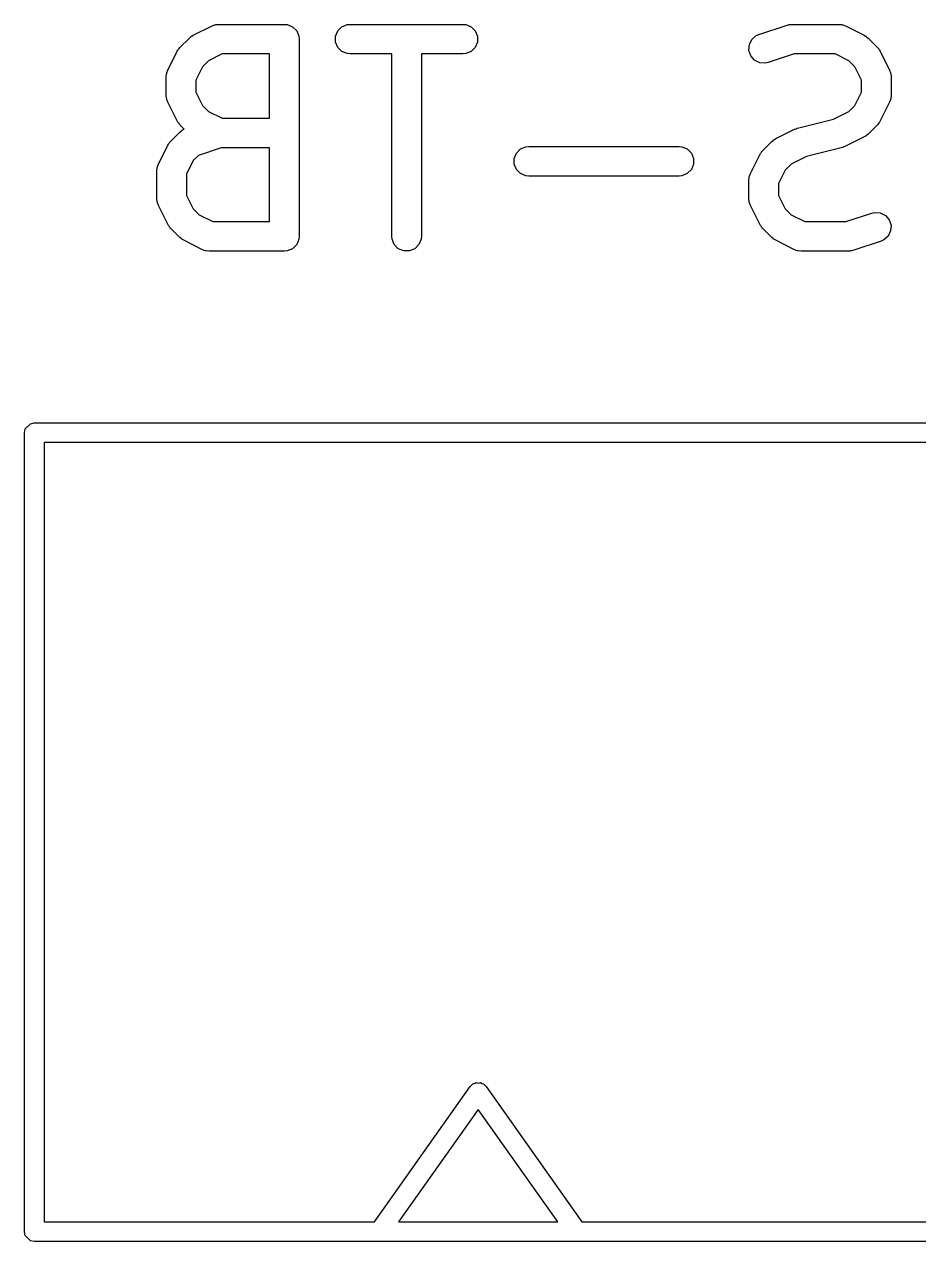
# Model space of a CAD drawing. Extents: x 4.21 to 7.42, y -5.27 to -2.46.
# Drawn here: x 5.2521 to 5.4305, y -3.0699 to -2.827 of the extents above; entities that cross this region are included whole.
import ezdxf

# ---------------------------------------------------------------- set-up
doc = ezdxf.new("R2010")
doc.units = 0
doc.header["$MEASUREMENT"] = 0
doc.layers.add('BLACK', color=7, linetype='CONTINUOUS')

msp = doc.modelspace()

# ---------------------------------------------------------------- linework, layer by layer
at = {"layer": 'BLACK', "linetype": 'CONTINUOUS'}
for p, q in [((5.2858, -2.82915), (5.28955, -2.82727)), ((5.28955, -2.82727), (5.29009, -2.82707)), ((5.29009, -2.82707), (5.29019, -2.82706)), ((5.29019, -2.82706), (5.29029, -2.82702)), ((5.29029, -2.82702), (5.29087, -2.82696)), ((5.29087, -2.82696), (5.30399, -2.82696)), ((5.30399, -2.82696), (5.30457, -2.82702)), ((5.30457, -2.82702), (5.30563, -2.82746)), ((5.30563, -2.82746), (5.30645, -2.82827)), ((5.31466, -2.82827), (5.31547, -2.82746)), ((5.31547, -2.82746), (5.31654, -2.82702)), ((5.31654, -2.82702), (5.31711, -2.82696)), ((5.31711, -2.82696), (5.33961, -2.82696)), ((5.33961, -2.82696), (5.34019, -2.82702)), ((5.34019, -2.82702), (5.34125, -2.82746)), ((5.34125, -2.82746), (5.34207, -2.82827)), ((5.39867, -2.82899), (5.40429, -2.82711)), ((5.40429, -2.82711), (5.40458, -2.82705)), ((5.40458, -2.82705), (5.40465, -2.82702)), ((5.40465, -2.82702), (5.40476, -2.82701)), ((5.40476, -2.82701), (5.40486, -2.82698)), ((5.40486, -2.82698), (5.40494, -2.82699)), ((5.40494, -2.82699), (5.40523, -2.82696)), ((5.40523, -2.82696), (5.4146, -2.82696)), ((5.4146, -2.82696), (5.41518, -2.82702)), ((5.41518, -2.82702), (5.41528, -2.82706)), ((5.41528, -2.82706), (5.41538, -2.82707)), ((5.41538, -2.82707), (5.41592, -2.82727)), ((5.41592, -2.82727), (5.41967, -2.82915)), ((5.28315, -2.83158), (5.28503, -2.8297)), ((5.28503, -2.8297), (5.28526, -2.82952)), ((5.28526, -2.82952), (5.28531, -2.82946)), ((5.28531, -2.82946), (5.2854, -2.8294)), ((5.2854, -2.8294), (5.28548, -2.82933)), ((5.28548, -2.82933), (5.28555, -2.8293)), ((5.28555, -2.8293), (5.2858, -2.82915)), ((5.30645, -2.82827), (5.30689, -2.82934)), ((5.30689, -2.82934), (5.30694, -2.82991)), ((5.30694, -2.82991), (5.30694, -2.86928)), ((5.31422, -2.82934), (5.31466, -2.82827)), ((5.31422, -2.83049), (5.31422, -2.82934)), ((5.34207, -2.82827), (5.34251, -2.82934)), ((5.34251, -2.82934), (5.34251, -2.83049)), ((5.39676, -2.83101), (5.39727, -2.82998)), ((5.39727, -2.82998), (5.39814, -2.82922)), ((5.39814, -2.82922), (5.39867, -2.82899)), ((5.41967, -2.82915), (5.41992, -2.8293)), ((5.41992, -2.8293), (5.41999, -2.82933)), ((5.41999, -2.82933), (5.42007, -2.8294)), ((5.42007, -2.8294), (5.42016, -2.82946)), ((5.42016, -2.82946), (5.42021, -2.82952)), ((5.42021, -2.82952), (5.42044, -2.8297)), ((5.42044, -2.8297), (5.42231, -2.83158)), ((5.28073, -2.83609), (5.2826, -2.83234)), ((5.2826, -2.83234), (5.28276, -2.8321)), ((5.28276, -2.8321), (5.28279, -2.83202)), ((5.28279, -2.83202), (5.28285, -2.83194)), ((5.28285, -2.83194), (5.28291, -2.83185)), ((5.28291, -2.83185), (5.28297, -2.8318)), ((5.28297, -2.8318), (5.28315, -2.83158)), ((5.31466, -2.83155), (5.31422, -2.83049)), ((5.31547, -2.83237), (5.31466, -2.83155)), ((5.31654, -2.83281), (5.31547, -2.83237)), ((5.34125, -2.83237), (5.34019, -2.83281)), ((5.34207, -2.83155), (5.34125, -2.83237)), ((5.34251, -2.83049), (5.34207, -2.83155)), ((5.39667, -2.83216), (5.39676, -2.83101)), ((5.39704, -2.83325), (5.39667, -2.83216)), ((5.42231, -2.83158), (5.4225, -2.8318)), ((5.4225, -2.8318), (5.42256, -2.83185)), ((5.42256, -2.83185), (5.42261, -2.83194)), ((5.42261, -2.83194), (5.42268, -2.83202)), ((5.42268, -2.83202), (5.42271, -2.8321)), ((5.42271, -2.8321), (5.42287, -2.83234)), ((5.42287, -2.83234), (5.42474, -2.83609)), ((5.28887, -2.83422), (5.28767, -2.83541)), ((5.29156, -2.83287), (5.28887, -2.83422)), ((5.30104, -2.83287), (5.29156, -2.83287)), ((5.30104, -2.84571), (5.30104, -2.83287)), ((5.31711, -2.83287), (5.31654, -2.83281)), ((5.32541, -2.83287), (5.31711, -2.83287)), ((5.32541, -2.86928), (5.32541, -2.83287)), ((5.33961, -2.83287), (5.33132, -2.83287)), ((5.33132, -2.83287), (5.33132, -2.86928)), ((5.34019, -2.83281), (5.33961, -2.83287)), ((5.39779, -2.83412), (5.39704, -2.83325)), ((5.39882, -2.83464), (5.39779, -2.83412)), ((5.39997, -2.83472), (5.39882, -2.83464)), ((5.40054, -2.83459), (5.39997, -2.83472)), ((5.40571, -2.83287), (5.40054, -2.83459)), ((5.4139, -2.83287), (5.40571, -2.83287)), ((5.4166, -2.83422), (5.4139, -2.83287)), ((5.4178, -2.83541), (5.4166, -2.83422)), ((5.28042, -2.83741), (5.28047, -2.83684)), ((5.28047, -2.83684), (5.28051, -2.83674)), ((5.28051, -2.83674), (5.28052, -2.83663)), ((5.28052, -2.83663), (5.28073, -2.83609)), ((5.28767, -2.83541), (5.28632, -2.83811)), ((5.41915, -2.83811), (5.4178, -2.83541)), ((5.42474, -2.83609), (5.42495, -2.83663)), ((5.42495, -2.83663), (5.42496, -2.83674)), ((5.42496, -2.83674), (5.425, -2.83684)), ((5.425, -2.83684), (5.42505, -2.83741)), ((5.28042, -2.84116), (5.28042, -2.83741)), ((5.28632, -2.83811), (5.28632, -2.84047)), ((5.41915, -2.84047), (5.41915, -2.83811)), ((5.42505, -2.83741), (5.42505, -2.84116)), ((5.28047, -2.84174), (5.28042, -2.84116)), ((5.28051, -2.84184), (5.28047, -2.84174)), ((5.28052, -2.84194), (5.28051, -2.84184)), ((5.28073, -2.84248), (5.28052, -2.84194)), ((5.28632, -2.84047), (5.28767, -2.84316)), ((5.4178, -2.84316), (5.41915, -2.84047)), ((5.42495, -2.84194), (5.42474, -2.84248)), ((5.42496, -2.84184), (5.42495, -2.84194)), ((5.425, -2.84174), (5.42496, -2.84184)), ((5.42505, -2.84116), (5.425, -2.84174)), ((5.2826, -2.84623), (5.28073, -2.84248)), ((5.28767, -2.84316), (5.28887, -2.84436)), ((5.28887, -2.84436), (5.29156, -2.84571)), ((5.41357, -2.84588), (5.4166, -2.84436)), ((5.4166, -2.84436), (5.4178, -2.84316)), ((5.42474, -2.84248), (5.42287, -2.84623)), ((5.28276, -2.84648), (5.2826, -2.84623)), ((5.28279, -2.84655), (5.28276, -2.84648)), ((5.28285, -2.84663), (5.28279, -2.84655)), ((5.28291, -2.84672), (5.28285, -2.84663)), ((5.28297, -2.84677), (5.28291, -2.84672)), ((5.28315, -2.847), (5.28297, -2.84677)), ((5.28402, -2.84786), (5.28315, -2.847)), ((5.29156, -2.84571), (5.30104, -2.84571)), ((5.40639, -2.84767), (5.41357, -2.84588)), ((5.42231, -2.847), (5.42044, -2.84887)), ((5.4225, -2.84677), (5.42231, -2.847)), ((5.42256, -2.84672), (5.4225, -2.84677)), ((5.42261, -2.84663), (5.42256, -2.84672)), ((5.42268, -2.84655), (5.42261, -2.84663)), ((5.42271, -2.84648), (5.42268, -2.84655)), ((5.42287, -2.84623), (5.42271, -2.84648)), ((5.28128, -2.85032), (5.28315, -2.84845)), ((5.28315, -2.84845), (5.2836, -2.84808)), ((5.2836, -2.84808), (5.2837, -2.84804)), ((5.2837, -2.84804), (5.28378, -2.84797)), ((5.28378, -2.84797), (5.28402, -2.84786)), ((5.40203, -2.84977), (5.40578, -2.8479)), ((5.40578, -2.8479), (5.40582, -2.84788)), ((5.40582, -2.84788), (5.40584, -2.84787)), ((5.40584, -2.84787), (5.40608, -2.84778)), ((5.40608, -2.84778), (5.40632, -2.84769)), ((5.40632, -2.84769), (5.40634, -2.84769)), ((5.40634, -2.84769), (5.40639, -2.84767)), ((5.41967, -2.84943), (5.41592, -2.8513)), ((5.41992, -2.84927), (5.41967, -2.84943)), ((5.41999, -2.84924), (5.41992, -2.84927)), ((5.42007, -2.84918), (5.41999, -2.84924)), ((5.42016, -2.84912), (5.42007, -2.84918)), ((5.42021, -2.84906), (5.42016, -2.84912)), ((5.42044, -2.84887), (5.42021, -2.84906)), ((5.27885, -2.85484), (5.28073, -2.85109)), ((5.28073, -2.85109), (5.28088, -2.85084)), ((5.28088, -2.85084), (5.28091, -2.85077)), ((5.28091, -2.85077), (5.28098, -2.85069)), ((5.28098, -2.85069), (5.28104, -2.8506)), ((5.28104, -2.8506), (5.28109, -2.85055)), ((5.28109, -2.85055), (5.28128, -2.85032)), ((5.29135, -2.85161), (5.28684, -2.85312)), ((5.30104, -2.85161), (5.29135, -2.85161)), ((5.30104, -2.86633), (5.30104, -2.85161)), ((5.35028, -2.85265), (5.35109, -2.85183)), ((5.35109, -2.85183), (5.35216, -2.85139)), ((5.35216, -2.85139), (5.35273, -2.85133)), ((5.35273, -2.85133), (5.38273, -2.85133)), ((5.38273, -2.85133), (5.38331, -2.85139)), ((5.38331, -2.85139), (5.38437, -2.85183)), ((5.38437, -2.85183), (5.38519, -2.85265)), ((5.39939, -2.8522), (5.40127, -2.85032)), ((5.40127, -2.85032), (5.40149, -2.85014)), ((5.40149, -2.85014), (5.40154, -2.85008)), ((5.40154, -2.85008), (5.40163, -2.85002)), ((5.40163, -2.85002), (5.40171, -2.84996)), ((5.40171, -2.84996), (5.40178, -2.84993)), ((5.40178, -2.84993), (5.40203, -2.84977)), ((5.41532, -2.85153), (5.40813, -2.85332)), ((5.41536, -2.85151), (5.41532, -2.85153)), ((5.41538, -2.85151), (5.41536, -2.85151)), ((5.41562, -2.85142), (5.41538, -2.85151)), ((5.41586, -2.85133), (5.41562, -2.85142)), ((5.41588, -2.85132), (5.41586, -2.85133)), ((5.41592, -2.8513), (5.41588, -2.85132)), ((5.28579, -2.85416), (5.28445, -2.85686)), ((5.28684, -2.85312), (5.28579, -2.85416)), ((5.34984, -2.85371), (5.35028, -2.85265)), ((5.34984, -2.85486), (5.34984, -2.85371)), ((5.38519, -2.85265), (5.38563, -2.85371)), ((5.38563, -2.85371), (5.38563, -2.85486)), ((5.39696, -2.85672), (5.39884, -2.85297)), ((5.39884, -2.85297), (5.39899, -2.85272)), ((5.39899, -2.85272), (5.39902, -2.85265)), ((5.39902, -2.85265), (5.39909, -2.85256)), ((5.39909, -2.85256), (5.39915, -2.85248)), ((5.39915, -2.85248), (5.3992, -2.85242)), ((5.3992, -2.85242), (5.39939, -2.8522)), ((5.40813, -2.85332), (5.4051, -2.85484)), ((5.27854, -2.85616), (5.2786, -2.85558)), ((5.27854, -2.86179), (5.27854, -2.85616)), ((5.2786, -2.85558), (5.27864, -2.85549)), ((5.27864, -2.85549), (5.27865, -2.85538)), ((5.27865, -2.85538), (5.27885, -2.85484)), ((5.35028, -2.85593), (5.34984, -2.85486)), ((5.35109, -2.85674), (5.35028, -2.85593)), ((5.35216, -2.85718), (5.35109, -2.85674)), ((5.38437, -2.85674), (5.38331, -2.85718)), ((5.38519, -2.85593), (5.38437, -2.85674)), ((5.38563, -2.85486), (5.38519, -2.85593)), ((5.39676, -2.85726), (5.39696, -2.85672)), ((5.4039, -2.85604), (5.40256, -2.85873)), ((5.4051, -2.85484), (5.4039, -2.85604)), ((5.28445, -2.85686), (5.28445, -2.86109)), ((5.35273, -2.85724), (5.35216, -2.85718)), ((5.38273, -2.85724), (5.35273, -2.85724)), ((5.38331, -2.85718), (5.38273, -2.85724)), ((5.39665, -2.85804), (5.39671, -2.85746)), ((5.39665, -2.86179), (5.39665, -2.85804)), ((5.39671, -2.85746), (5.39675, -2.85736)), ((5.39675, -2.85736), (5.39676, -2.85726)), ((5.40256, -2.85873), (5.40256, -2.86109)), ((5.28445, -2.86109), (5.28579, -2.86379)), ((5.40256, -2.86109), (5.4039, -2.86379)), ((5.2786, -2.86236), (5.27854, -2.86179)), ((5.27864, -2.86246), (5.2786, -2.86236)), ((5.27865, -2.86257), (5.27864, -2.86246)), ((5.27885, -2.86311), (5.27865, -2.86257)), ((5.28073, -2.86686), (5.27885, -2.86311)), ((5.28579, -2.86379), (5.28699, -2.86498)), ((5.39671, -2.86236), (5.39665, -2.86179)), ((5.39675, -2.86246), (5.39671, -2.86236)), ((5.39676, -2.86257), (5.39675, -2.86246)), ((5.39696, -2.86311), (5.39676, -2.86257)), ((5.39884, -2.86686), (5.39696, -2.86311)), ((5.4039, -2.86379), (5.4051, -2.86498)), ((5.28699, -2.86498), (5.28969, -2.86633)), ((5.28969, -2.86633), (5.30104, -2.86633)), ((5.4051, -2.86498), (5.4078, -2.86633)), ((5.4078, -2.86633), (5.416, -2.86633)), ((5.416, -2.86633), (5.42117, -2.86461)), ((5.42117, -2.86461), (5.42173, -2.86448)), ((5.42173, -2.86448), (5.42288, -2.86456)), ((5.42288, -2.86456), (5.42391, -2.86508)), ((5.42391, -2.86508), (5.42467, -2.86595)), ((5.42467, -2.86595), (5.42503, -2.86704)), ((5.28088, -2.8671), (5.28073, -2.86686)), ((5.28091, -2.86718), (5.28088, -2.8671)), ((5.28098, -2.86726), (5.28091, -2.86718)), ((5.28104, -2.86735), (5.28098, -2.86726)), ((5.28109, -2.8674), (5.28104, -2.86735)), ((5.28128, -2.86762), (5.28109, -2.8674)), ((5.28315, -2.8695), (5.28128, -2.86762)), ((5.39899, -2.8671), (5.39884, -2.86686)), ((5.39902, -2.86718), (5.39899, -2.8671)), ((5.39909, -2.86726), (5.39902, -2.86718)), ((5.39915, -2.86735), (5.39909, -2.86726)), ((5.3992, -2.8674), (5.39915, -2.86735)), ((5.39939, -2.86762), (5.3992, -2.8674)), ((5.40127, -2.8695), (5.39939, -2.86762)), ((5.42495, -2.86819), (5.42443, -2.86922)), ((5.42503, -2.86704), (5.42495, -2.86819)), ((5.28338, -2.86968), (5.28315, -2.8695)), ((5.28343, -2.86974), (5.28338, -2.86968)), ((5.28352, -2.8698), (5.28343, -2.86974)), ((5.2836, -2.86986), (5.28352, -2.8698)), ((5.28367, -2.86989), (5.2836, -2.86986)), ((5.28392, -2.87005), (5.28367, -2.86989)), ((5.28767, -2.87193), (5.28392, -2.87005)), ((5.30645, -2.87092), (5.30563, -2.87174)), ((5.30689, -2.86986), (5.30645, -2.87092)), ((5.30694, -2.86928), (5.30689, -2.86986)), ((5.32547, -2.86986), (5.32541, -2.86928)), ((5.32591, -2.87092), (5.32547, -2.86986)), ((5.32672, -2.87174), (5.32591, -2.87092)), ((5.33082, -2.87092), (5.33, -2.87174)), ((5.33126, -2.86986), (5.33082, -2.87092)), ((5.33132, -2.86928), (5.33126, -2.86986)), ((5.40149, -2.86968), (5.40127, -2.8695)), ((5.40154, -2.86974), (5.40149, -2.86968)), ((5.40163, -2.8698), (5.40154, -2.86974)), ((5.40171, -2.86986), (5.40163, -2.8698)), ((5.40178, -2.86989), (5.40171, -2.86986)), ((5.40203, -2.87005), (5.40178, -2.86989)), ((5.40578, -2.87193), (5.40203, -2.87005)), ((5.42303, -2.87021), (5.41741, -2.87209)), ((5.42356, -2.86997), (5.42303, -2.87021)), ((5.42443, -2.86922), (5.42356, -2.86997)), ((5.28821, -2.87213), (5.28767, -2.87193)), ((5.28832, -2.87214), (5.28821, -2.87213)), ((5.28842, -2.87218), (5.28832, -2.87214)), ((5.28899, -2.87224), (5.28842, -2.87218)), ((5.30399, -2.87224), (5.28899, -2.87224)), ((5.30457, -2.87218), (5.30399, -2.87224)), ((5.30563, -2.87174), (5.30457, -2.87218)), ((5.32779, -2.87218), (5.32672, -2.87174)), ((5.32894, -2.87218), (5.32779, -2.87218)), ((5.33, -2.87174), (5.32894, -2.87218)), ((5.40632, -2.87213), (5.40578, -2.87193)), ((5.40643, -2.87214), (5.40632, -2.87213)), ((5.40653, -2.87218), (5.40643, -2.87214)), ((5.4071, -2.87224), (5.40653, -2.87218)), ((5.41648, -2.87224), (5.4071, -2.87224)), ((5.41677, -2.87221), (5.41648, -2.87224)), ((5.41685, -2.87221), (5.41677, -2.87221)), ((5.41695, -2.87219), (5.41685, -2.87221)), ((5.41705, -2.87218), (5.41695, -2.87219)), ((5.41712, -2.87215), (5.41705, -2.87218)), ((5.41741, -2.87209), (5.41712, -2.87215)), ((5.25211, -2.90846), (5.25226, -2.90771)), ((5.25226, -2.90771), (5.25332, -2.90665)), ((5.25332, -2.90665), (5.25407, -2.9065)), ((5.25407, -2.9065), (5.77573, -2.9065)), ((5.25211, -3.06791), (5.25211, -2.90846)), ((5.25604, -2.91043), (5.25604, -3.06594)), ((5.77376, -2.91043), (5.25604, -2.91043)), ((5.34105, -3.03894), (5.34161, -3.03841)), ((5.34161, -3.03841), (5.34194, -3.03835)), ((5.34194, -3.03835), (5.34222, -3.03815)), ((5.34222, -3.03815), (5.34266, -3.03823)), ((5.34266, -3.03823), (5.34309, -3.03815)), ((5.34309, -3.03815), (5.34337, -3.03835)), ((5.34337, -3.03835), (5.34371, -3.03841)), ((5.34371, -3.03841), (5.34426, -3.03894)), ((5.32195, -3.06594), (5.34105, -3.03894)), ((5.34426, -3.03894), (5.36336, -3.06594)), ((5.34266, -3.04348), (5.32678, -3.06594)), ((5.35854, -3.06594), (5.34266, -3.04348)), ((5.25226, -3.06867), (5.25211, -3.06791)), ((5.25604, -3.06594), (5.32195, -3.06594)), ((5.32678, -3.06594), (5.35854, -3.06594)), ((5.36336, -3.06594), (5.77376, -3.06594)), ((5.25332, -3.06973), (5.25226, -3.06867)), ((5.25407, -3.06988), (5.25332, -3.06973)), ((5.77573, -3.06988), (5.25407, -3.06988))]:
    msp.add_line(p, q, dxfattribs=at)

doc.saveas('drawing.dxf')
